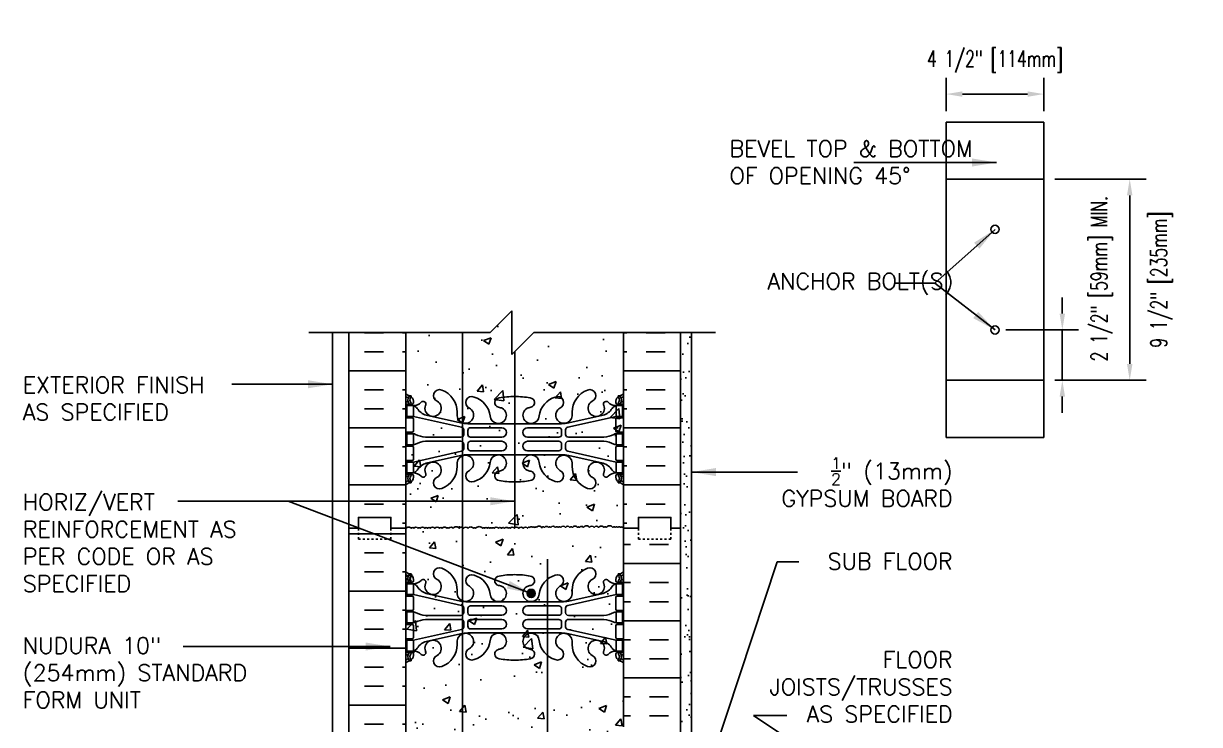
# Model space of a CAD drawing. Header units: inches. Extents: x 28.8 to 85.2, y -16 to 60.5.
# Drawn here: x 31.1 to 85.2, y 28.2 to 60.5 of the extents above; entities that cross this region are included whole.
import ezdxf

# ---------------------------------------------------------------- set-up
doc = ezdxf.new("R2010")
doc.units = ezdxf.units.IN
doc.header["$LTSCALE"] = 0.5
doc.header["$MEASUREMENT"] = 0
doc.linetypes.add('DASHED2', pattern=[0.375, 0.25, -0.125])
for name, color, linetype in [('HATCH', 12, 'Continuous'), ('line25', 2, 'Continuous'), ('LINE3', 3, 'Continuous'), ('LINE50', 5, 'Continuous'), ('LINE9', 9, 'Continuous'), ('TEXT', 4, 'Continuous'), ('Web_Edge', 9, 'Continuous')]:
    doc.layers.add(name, color=color, linetype=linetype)
doc.styles.add('DIM', font='romans.shx', dxfattribs={"width": 0.7})
doc.styles.add('ROMANS', font='romans.shx', dxfattribs={"height": 1.125})
doc.dimstyles.new('ext_12', dxfattribs={"dimscale": 12, "dimtxt": 0.09375, "dimasz": 0.09375, "dimexe": 0.09375, "dimexo": 0.0625, "dimgap": 0.0625, "dimtad": 1, "dimdec": 1, "dimzin": 3, "dimdsep": 46, "dimlunit": 4, "dimtxsty": 'DIM', "dimcen": 0.09, "dimdle": 0.09375, "dimclrt": 4, "dimadec": 0, "dimazin": 0, "dimtfac": 1, "dimtdec": 1, "dimtmove": 2, "dimatfit": 3, "dimfxl": 0, "dimfrac": 2, "dimtolj": 1, "dimtzin": 0, "dimarcsym": 0})
doc.dimstyles.new('ext_8', dxfattribs={"dimscale": 8, "dimtxt": 0.09375, "dimasz": 0.09375, "dimexe": 0.09375, "dimexo": 0.0625, "dimgap": 0.0625, "dimtad": 1, "dimdec": 1, "dimzin": 3, "dimdsep": 46, "dimlunit": 4, "dimtxsty": 'DIM', "dimcen": 0.09, "dimdle": 0.09375, "dimclrt": 4, "dimadec": 0, "dimazin": 0, "dimtfac": 1, "dimtdec": 1, "dimtmove": 2, "dimatfit": 3, "dimfxl": 0, "dimfrac": 2, "dimtolj": 1, "dimtzin": 0, "dimarcsym": 0})

# ---------------------------------------------------------------- blocks, each defined once
blk = doc.blocks.new('*D1')
at = {"layer": 'Defpoints', "color": 0}
for p in [(75.762, 46.376), (78.857, 46.376), (78.012, 44.063)]:
    blk.add_point(p, dxfattribs=at)
at = {"layer": 'TEXT', "color": 0, "lineweight": -2}
for p, q in [((78.857, 47.126), (78.857, 47.876)), ((76.262, 46.376), (79.607, 46.376)), ((78.857, 44.063), (78.857, 46.376)), ((78.512, 44.063), (79.607, 44.063)), ((78.857, 43.313), (78.857, 42.563))]:
    blk.add_line(p, q, dxfattribs=at)
at = {"layer": 'TEXT', "color": 0}
for points in [[(78.732, 47.126), (78.982, 47.126), (78.857, 46.376)], [(78.732, 43.313), (78.982, 43.313), (78.857, 44.063)]]:
    blk.add_solid(points, dxfattribs=at)
at = {"layer": 'TEXT', "color": 4, "insert": (80.671, 48.733), "char_height": 0.75, "attachment_point": 5, "rotation": 90, "style": 'DIM'}
blk.add_mtext('\\A1;2 1/2" [59mm] MIN.', dxfattribs=at)
blk = doc.blocks.new('*D2')
at = {"layer": 'Defpoints', "color": 0}
for p in [(78.012, 53.313), (78.012, 44.063), (81.956, 44.063)]:
    blk.add_point(p, dxfattribs=at)
at = {"layer": 'TEXT', "color": 0, "lineweight": -2}
for p, q in [((78.512, 53.313), (82.706, 53.313)), ((81.956, 52.563), (81.956, 44.813)), ((78.512, 44.063), (82.706, 44.063))]:
    blk.add_line(p, q, dxfattribs=at)
at = {"layer": 'TEXT', "color": 0}
for points in [[(81.831, 52.563), (82.081, 52.563), (81.956, 53.313)], [(81.831, 44.813), (82.081, 44.813), (81.956, 44.063)]]:
    blk.add_solid(points, dxfattribs=at)
at = {"layer": 'TEXT', "color": 4, "insert": (83.419, 48.688), "char_height": 0.75, "attachment_point": 5, "rotation": 90, "style": 'DIM'}
blk.add_mtext('\\A1;9 1/2" [235mm]', dxfattribs=at)
blk = doc.blocks.new('*D3')
at = {"layer": 'Defpoints', "color": 0}
for p in [(73.512, 57.223), (73.512, 55.938), (78.012, 55.938)]:
    blk.add_point(p, dxfattribs=at)
at = {"layer": 'TEXT', "color": 0, "lineweight": -2}
for p, q in [((73.512, 56.438), (73.512, 57.973)), ((78.012, 56.438), (78.012, 57.973)), ((77.262, 57.223), (74.262, 57.223))]:
    blk.add_line(p, q, dxfattribs=at)
at = {"layer": 'TEXT', "color": 0}
for points in [[(74.262, 57.348), (74.262, 57.098), (73.512, 57.223)], [(77.262, 57.348), (77.262, 57.098), (78.012, 57.223)]]:
    blk.add_solid(points, dxfattribs=at)
at = {"layer": 'TEXT', "color": 4, "insert": (75.762, 58.723), "char_height": 0.75, "attachment_point": 5, "style": 'DIM'}
blk.add_mtext('\\A1;4 1/2" [114mm]', dxfattribs=at)

msp = doc.modelspace()

# ---------------------------------------------------------------- hatches: boundary and pattern name
at = {"layer": 'HATCH'}
h = msp.add_hatch(dxfattribs=at)
h.set_pattern_fill('AR-CONC', color=256, scale=0.5, style=0)
h.paths.add_polyline_path([(54.892, 47.469), (54.901, 47.472), (54.908, 47.474), (54.9, 47.472)])
h.paths.add_polyline_path([(56.594, 47.452), (56.601, 47.451), (56.594, 47.454), (56.587, 47.458)])
h.paths.add_polyline_path([(56.617, 47.449), (56.635, 47.452), (56.626, 47.451), (56.618, 47.45), (56.609, 47.45)])
h.paths.add_polyline_path([(56.578, 47.465), (56.581, 47.463), (56.575, 47.468)])
h.paths.add_polyline_path([(49.064, 47.556), (49.072, 47.561), (49.085, 47.57)])
h.paths.add_polyline_path([(56.567, 47.477), (56.569, 47.475), (56.564, 47.482)])
h.paths.add_polyline_path([(56.651, 47.455), (56.66, 47.457), (56.651, 47.455), (56.643, 47.453)])
h.paths.add_polyline_path([(56.55, 47.501), (56.559, 47.489), (56.553, 47.497)])
h.paths.add_polyline_path([(56.675, 47.461), (56.692, 47.457), (56.684, 47.459), (56.676, 47.461), (56.668, 47.459)])
h.paths.add_polyline_path([(50.3, 47.519), (50.308, 47.521), (50.324, 47.527)])
h.paths.add_polyline_path([(56.709, 47.453), (56.717, 47.452), (56.709, 47.453), (56.701, 47.455)])
h.paths.add_polyline_path([(56.454, 47.559), (56.47, 47.553), (56.462, 47.556), (56.454, 47.56), (56.447, 47.563)])
h.paths.add_polyline_path([(56.732, 47.45), (56.734, 47.45), (56.726, 47.451)])
h.paths.add_polyline_path([(56.436, 47.568), (56.439, 47.567), (56.431, 47.571)])
h.paths.add_polyline_path([(56.752, 47.45), (56.758, 47.454), (56.751, 47.451), (56.743, 47.45)])
h.paths.add_polyline_path([(56.422, 47.577), (56.424, 47.575), (56.416, 47.58)])
h.paths.add_polyline_path([(56.771, 47.461), (56.777, 47.468), (56.771, 47.463), (56.765, 47.458)])
h.paths.add_polyline_path([(50.836, 47.51), (50.843, 47.513), (50.859, 47.521)])
h.paths.add_polyline_path([(56.785, 47.478), (56.793, 47.489), (56.788, 47.482), (56.783, 47.475)])
h.paths.add_polyline_path([(56.298, 47.609), (56.306, 47.61), (56.298, 47.609), (56.289, 47.609)])
h.paths.add_polyline_path([(56.888, 47.555), (56.89, 47.556), (56.882, 47.553)])
h.paths.add_polyline_path([(56.277, 47.609), (56.281, 47.609), (56.273, 47.609)])
h.paths.add_polyline_path([(56.902, 47.561), (56.905, 47.563), (56.898, 47.56)])
h.paths.add_polyline_path([(56.261, 47.609), (56.264, 47.609), (56.256, 47.609)])
h.paths.add_polyline_path([(56.92, 47.57), (56.936, 47.58), (56.928, 47.575), (56.921, 47.571), (56.913, 47.567)])
h.paths.add_polyline_path([(51.369, 47.467), (51.376, 47.471), (51.389, 47.483)])
edge = h.paths.add_edge_path()
edge.add_line((58.676, 46.254), (54.551, 46.254))
edge.add_line((54.551, 46.254), (53.551, 45.254))
edge.add_line((53.551, 45.254), (53.551, 47.254))
edge.add_line((53.551, 47.254), (52.551, 46.254))
edge.add_line((52.551, 46.254), (48.676, 46.254))
edge.add_line((48.676, 46.254), (48.676, 1.254))
edge.add_line((48.676, 1.254), (52.551, 1.254))
edge.add_line((52.551, 1.254), (53.551, 2.254))
edge.add_line((53.551, 2.254), (53.551, 0.254))
edge.add_line((53.551, 0.254), (54.551, 1.254))
edge.add_line((54.551, 1.254), (58.676, 1.254))
edge.add_line((58.676, 1.254), (58.676, 19.129))
edge.add_line((58.676, 19.129), (57.401, 19.129))
edge.add_arc((57.401, 19.029), 0.1, 90, 180)
edge.add_line((57.301, 19.029), (57.301, 17.629))
edge.add_line((57.301, 17.629), (56.801, 17.629))
edge.add_line((56.801, 17.629), (56.801, 19.129))
edge.add_arc((57.301, 19.129), 0.5, 90, 180, ccw=False)
edge.add_line((57.301, 19.629), (58.676, 19.629))
edge.add_line((58.676, 19.629), (58.676, 22.129))
edge.add_line((58.676, 22.129), (57.301, 22.129))
edge.add_arc((57.301, 22.629), 0.5, 180, 270, ccw=False)
edge.add_line((56.801, 22.629), (56.801, 24.129))
edge.add_line((56.801, 24.129), (57.301, 24.129))
edge.add_line((57.301, 24.129), (57.301, 22.729))
edge.add_arc((57.401, 22.729), 0.1, 180, 270)
edge.add_line((57.401, 22.629), (58.676, 22.629))
edge.add_line((58.676, 22.629), (58.676, 46.254))
h.paths.add_polyline_path([(51.825, 47.511), (51.83, 47.506), (51.848, 47.5)])
h.paths.add_polyline_path([(57.062, 47.609), (57.071, 47.609), (57.063, 47.609), (57.054, 47.609)])
h.paths.add_polyline_path([(55.98, 47.549), (55.996, 47.557), (55.989, 47.553), (55.981, 47.549), (55.974, 47.546)])
h.paths.add_polyline_path([(57.088, 47.609), (57.104, 47.609), (57.096, 47.609), (57.088, 47.609), (57.079, 47.609)])
h.paths.add_polyline_path([(55.958, 47.538), (55.966, 47.542), (55.958, 47.539), (55.95, 47.535)])
h.paths.add_polyline_path([(58.668, 47.439), (58.676, 47.439), (58.676, 47.439)])
h.paths.add_polyline_path([(55.935, 47.529), (55.943, 47.532), (55.935, 47.529), (55.927, 47.527)])
h.paths.add_polyline_path([(58.643, 47.441), (58.649, 47.44), (58.659, 47.44), (58.651, 47.44)])
h.paths.add_polyline_path([(55.91, 47.522), (55.918, 47.524), (55.91, 47.522), (55.902, 47.52)])
h.paths.add_polyline_path([(58.617, 47.443), (58.625, 47.442), (58.634, 47.442), (58.626, 47.442)])
h.paths.add_polyline_path([(55.885, 47.515), (55.894, 47.517), (55.885, 47.516), (55.877, 47.514)])
h.paths.add_polyline_path([(58.592, 47.445), (58.6, 47.445), (58.609, 47.444), (58.601, 47.444)])
h.paths.add_polyline_path([(55.86, 47.511), (55.868, 47.512), (55.86, 47.511), (55.851, 47.51)])
h.paths.add_polyline_path([(58.567, 47.448), (58.575, 47.447), (58.584, 47.446), (58.576, 47.447)])
h.paths.add_polyline_path([(55.834, 47.508), (55.843, 47.509), (55.834, 47.508), (55.826, 47.507)])
h.paths.add_polyline_path([(58.542, 47.452), (58.55, 47.45), (58.559, 47.449), (58.551, 47.45)])
h.paths.add_polyline_path([(55.809, 47.506), (55.817, 47.507), (55.809, 47.506), (55.8, 47.506)])
h.paths.add_polyline_path([(57.341, 47.564), (57.356, 47.557), (57.348, 47.561)])
h.paths.add_polyline_path([(55.783, 47.506), (55.791, 47.506), (55.783, 47.506), (55.774, 47.507)])
h.paths.add_polyline_path([(58.517, 47.456), (58.525, 47.454), (58.534, 47.453), (58.526, 47.454)])
h.paths.add_polyline_path([(55.757, 47.508), (55.766, 47.507), (55.757, 47.508), (55.748, 47.509)])
h.paths.add_polyline_path([(57.368, 47.551), (57.371, 47.549), (57.363, 47.553)])
h.paths.add_polyline_path([(52.144, 47.483), (52.152, 47.486), (52.168, 47.492)])
h.paths.add_polyline_path([(58.493, 47.461), (58.5, 47.459), (58.509, 47.457), (58.501, 47.459)])
h.paths.add_polyline_path([(55.731, 47.511), (55.74, 47.51), (55.732, 47.511), (55.723, 47.512)])
h.paths.add_polyline_path([(57.387, 47.542), (57.394, 47.539), (57.386, 47.542), (57.378, 47.546)])
h.paths.add_polyline_path([(55.706, 47.515), (55.715, 47.514), (55.706, 47.515), (55.698, 47.517)])
h.paths.add_polyline_path([(58.468, 47.467), (58.476, 47.465), (58.484, 47.463), (58.476, 47.465)])
h.paths.add_polyline_path([(55.682, 47.521), (55.69, 47.519), (55.682, 47.522), (55.674, 47.524)])
h.paths.add_polyline_path([(57.409, 47.532), (57.417, 47.529), (57.409, 47.532), (57.402, 47.535)])
h.paths.add_polyline_path([(52.906, 47.563), (52.914, 47.567), (52.929, 47.576)])
h.paths.add_polyline_path([(58.444, 47.474), (58.451, 47.472), (58.46, 47.469), (58.452, 47.472)])
h.paths.add_polyline_path([(55.658, 47.529), (55.666, 47.527), (55.658, 47.529), (55.65, 47.532)])
h.paths.add_polyline_path([(57.433, 47.524), (57.442, 47.522), (57.434, 47.524), (57.425, 47.527)])
h.paths.add_polyline_path([(55.635, 47.538), (55.642, 47.535), (55.634, 47.538), (55.626, 47.542)])
h.paths.add_polyline_path([(58.42, 47.483), (58.428, 47.48), (58.436, 47.477), (58.428, 47.48)])
h.paths.add_polyline_path([(55.611, 47.548), (55.619, 47.545), (55.611, 47.548), (55.603, 47.552)])
h.paths.add_polyline_path([(57.458, 47.517), (57.467, 47.516), (57.458, 47.517), (57.45, 47.52)])
h.paths.add_polyline_path([(55.589, 47.559), (55.596, 47.556), (55.588, 47.559), (55.581, 47.563)])
h.paths.add_polyline_path([(58.397, 47.493), (58.404, 47.489), (58.412, 47.486), (58.404, 47.489)])
h.paths.add_polyline_path([(55.57, 47.568), (55.573, 47.567), (55.566, 47.571)])
h.paths.add_polyline_path([(57.483, 47.512), (57.492, 47.511), (57.484, 47.512), (57.475, 47.514)])
h.paths.add_polyline_path([(53.071, 47.609), (53.078, 47.609), (53.096, 47.609)])
h.paths.add_polyline_path([(58.374, 47.504), (58.381, 47.5), (58.389, 47.496), (58.382, 47.5)])
h.paths.add_polyline_path([(54.626, 47.442), (54.634, 47.442), (54.651, 47.44)])
h.paths.add_polyline_path([(57.509, 47.509), (57.518, 47.508), (57.509, 47.509), (57.501, 47.51)])
h.paths.add_polyline_path([(54.676, 47.439), (54.676, 47.439), (54.693, 47.44), (54.684, 47.439)])
h.paths.add_polyline_path([(58.352, 47.517), (58.359, 47.512), (58.367, 47.508), (58.36, 47.512)])
h.paths.add_polyline_path([(54.701, 47.44), (54.706, 47.441), (54.709, 47.441)])
h.paths.add_polyline_path([(57.535, 47.506), (57.543, 47.506), (57.535, 47.507), (57.526, 47.507)])
h.paths.add_polyline_path([(54.718, 47.442), (54.727, 47.442), (54.735, 47.443), (54.726, 47.442)])
h.paths.add_polyline_path([(58.332, 47.532), (58.338, 47.527), (58.345, 47.522), (58.339, 47.527)])
h.paths.add_polyline_path([(55.05, 47.561), (55.062, 47.574), (55.056, 47.568), (55.05, 47.561), (55.045, 47.555)])
h.paths.add_polyline_path([(57.561, 47.506), (57.569, 47.506), (57.561, 47.506), (57.552, 47.506)])
h.paths.add_polyline_path([(54.743, 47.444), (54.752, 47.445), (54.76, 47.445), (54.751, 47.444)])
h.paths.add_polyline_path([(58.313, 47.549), (58.32, 47.542), (58.326, 47.537), (58.319, 47.543)])
h.paths.add_polyline_path([(55.032, 47.542), (55.039, 47.549), (55.033, 47.543), (55.026, 47.537)])
h.paths.add_polyline_path([(57.586, 47.507), (57.595, 47.508), (57.586, 47.507), (57.578, 47.507)])
h.paths.add_polyline_path([(54.768, 47.446), (54.777, 47.447), (54.785, 47.448), (54.776, 47.447)])
h.paths.add_polyline_path([(58.302, 47.561), (58.305, 47.558), (58.307, 47.555)])
h.paths.add_polyline_path([(55.014, 47.527), (55.02, 47.532), (55.013, 47.527), (55.007, 47.522)])
h.paths.add_polyline_path([(57.612, 47.509), (57.62, 47.511), (57.612, 47.51), (57.604, 47.509)])
h.paths.add_polyline_path([(54.793, 47.449), (54.802, 47.45), (54.81, 47.452), (54.801, 47.45)])
h.paths.add_polyline_path([(58.29, 47.574), (58.294, 47.569), (58.296, 47.568)])
h.paths.add_polyline_path([(54.993, 47.512), (55, 47.517), (54.992, 47.512), (54.985, 47.508)])
h.paths.add_polyline_path([(57.637, 47.514), (57.646, 47.515), (57.637, 47.514), (57.629, 47.512)])
h.paths.add_polyline_path([(54.818, 47.453), (54.827, 47.454), (54.835, 47.456), (54.826, 47.454)])
h.paths.add_polyline_path([(57.662, 47.519), (57.67, 47.522), (57.662, 47.519), (57.654, 47.517)])
h.paths.add_polyline_path([(54.971, 47.5), (54.978, 47.504), (54.97, 47.5), (54.963, 47.496)])
h.paths.add_polyline_path([(57.686, 47.526), (57.694, 47.529), (57.686, 47.527), (57.678, 47.524)])
h.paths.add_polyline_path([(54.843, 47.457), (54.852, 47.459), (54.859, 47.461), (54.851, 47.459)])
h.paths.add_polyline_path([(57.71, 47.535), (57.718, 47.538), (57.71, 47.535), (57.702, 47.532)])
h.paths.add_polyline_path([(54.948, 47.489), (54.955, 47.493), (54.948, 47.489), (54.94, 47.486)])
h.paths.add_polyline_path([(57.733, 47.545), (57.741, 47.548), (57.733, 47.545), (57.726, 47.542)])
h.paths.add_polyline_path([(54.868, 47.463), (54.876, 47.465), (54.884, 47.467), (54.876, 47.465)])
h.paths.add_polyline_path([(57.756, 47.555), (57.764, 47.559), (57.756, 47.556), (57.749, 47.552)])
h.paths.add_polyline_path([(54.924, 47.48), (54.932, 47.483), (54.924, 47.48), (54.916, 47.477)])
h.paths.add_polyline_path([(57.779, 47.567), (57.794, 47.575), (57.786, 47.571), (57.779, 47.567), (57.771, 47.563)])
h = msp.add_hatch(dxfattribs=at)
h.set_pattern_fill('INSUL', color=256, scale=7, style=0)
h.set_pattern_definition([(0, (-2877.4856, -359.7554), (0, 2.625), []), (0, (-2877.4856, -358.8804), (0, 2.625), [0.875, -0.875]), (0, (-2877.4856, -358.0054), (0, 2.625), [0.875, -0.875])])
h.paths.add_polyline_path([(48.676, 46.254), (46.051, 46.254), (46.051, 37.254), (46.488, 37.254), (46.488, 37.754), (47.988, 37.754), (47.988, 37.254), (48.676, 37.254)])
h = msp.add_hatch(dxfattribs=at)
h.set_pattern_fill('INSUL', color=256, scale=7, style=0)
h.set_pattern_definition([(180, (2984.8376, -359.7554), (0, 2.625), []), (180, (2984.8376, -358.8804), (0, 2.625), [0.875, -0.875]), (180, (2984.8376, -358.0054), (0, 2.625), [0.875, -0.875])])
h.paths.add_polyline_path([(61.301, 46.254), (58.676, 46.254), (58.676, 37.254), (59.363, 37.254), (59.363, 37.754), (60.863, 37.754), (60.863, 37.254), (61.301, 37.254)])
h = msp.add_hatch(dxfattribs=at)
h.set_pattern_fill('AR-SAND', color=256, scale=0.5, style=0)
h.set_pattern_definition([(37.5, (38.8746, -11.62064), (-0.031497, 0.963412), [0, -0.76, 0, -0.85, 0, -0.8125]), (7.5, (38.8746, -11.6206), (0.884888, 1.411073), [0, -0.41, 0, -0.685, 0, -0.2625]), (327.5, (38.2596, -11.62064), (1.557071, 0.00283), [0, -0.25, 0, -0.9, 0, -1.175]), (317.5, (38.2596, -11.6206), (1.503063, 0.438838), [0, -0.125, 0, -0.59, 0, -0.675])])
h.paths.add_polyline_path([(61.801, 46.254), (61.301, 46.254), (61.301, 26.004), (61.801, 26.004)])
h = msp.add_hatch(dxfattribs=at)
h.set_pattern_fill('INSUL', color=256, scale=7, style=0)
h.set_pattern_definition([(0, (-2877.4856, -377.7554), (0, 2.625), []), (0, (-2877.4856, -376.8804), (0, 2.625), [0.875, -0.875]), (0, (-2877.4856, -376.0054), (0, 2.625), [0.875, -0.875])])
h.paths.add_polyline_path([(46.051, 19.254), (46.488, 19.254), (46.488, 19.754), (47.988, 19.754), (47.988, 19.254), (48.676, 19.254), (48.676, 37.254), (47.988, 37.254), (47.988, 37.754), (46.488, 37.754), (46.488, 37.254), (46.051, 37.254)])
h = msp.add_hatch(dxfattribs=at)
h.set_pattern_fill('INSUL', color=256, scale=7, style=0)
h.set_pattern_definition([(0, (38.8746, -11.6206), (0, 2.625), []), (0, (38.8746, -10.7456), (0, 2.625), [0.875, -0.875]), (0, (38.8746, -9.8706), (0, 2.625), [0.875, -0.875])])
h.paths.add_polyline_path([(58.676, 28.129), (61.301, 25.504), (61.301, 37.254), (60.863, 37.254), (60.863, 36.754), (59.363, 36.754), (59.363, 37.254), (58.676, 37.254)])
h.paths.add_polyline_path([(61.301, 16.254), (58.676, 13.629), (58.676, 1.254), (59.363, 1.254), (59.363, 1.754), (60.863, 1.754), (60.863, 1.254), (61.301, 1.254)])
at = {"layer": 'LINE3'}
msp.add_hatch(color=256, dxfattribs=at).paths.add_polyline_path([(54.247, 34.26, 1), (54.622, 34.26, 1)])

# ---------------------------------------------------------------- linework, layer by layer
at = {"layer": 'HATCH'}
for points in [[(48.676, 37.254, -0.484838), (48.925, 37.254, -0.520567), (49.046, 37.254, -0.520567), (49.229, 37.254, -0.520567), (49.334, 37.254, -0.520567), (49.544, 37.254, -0.520567), (49.67, 37.254, -0.520567), (49.796, 37.254, -0.520567), (50.006, 37.254, -0.520567), (50.216, 37.254, -0.520567), (50.336, 37.254, -0.520567), (50.562, 37.254, -0.520567), (50.656, 37.254, -0.520567), (50.845, 37.254, -0.520567), (51.123, 37.254, -0.520567), (51.333, 37.254, -0.520567), (51.532, 37.254, -0.520567), (51.779, 37.254, -0.520567), (51.889, 37.254, -0.520567), (52.195, 37.254, -0.520567), (52.3, 37.254, -0.520567), (52.416, 37.254, -0.520567), (52.536, 37.254, -0.520567), (52.626, 37.254, -0.520567), (52.741, 37.254, -0.520567), (52.919, 37.254, -0.520567), (53.066, 37.254, -0.520567), (53.218, 37.254, -0.520567), (53.376, 37.254, -0.520567), (53.476, 37.254, -0.520567), (53.654, 37.254, -0.520567), (53.874, 37.254, -0.520567), (54.068, 37.254, -0.520567), (54.273, 37.254, -0.520567), (54.373, 37.296, -0.520567), (54.504, 37.296, -0.520567), (54.593, 37.296, -0.520567), (54.676, 37.296)], [(54.676, 37.296, -0.484838), (54.925, 37.296, -0.520567), (55.046, 37.296, -0.520567), (55.229, 37.296, -0.520567), (55.334, 37.296, -0.520567), (55.544, 37.296, -0.520567), (55.67, 37.296, -0.520567), (55.796, 37.296, -0.520567), (56.006, 37.296, -0.520567), (56.216, 37.296, -0.520567), (56.336, 37.296, -0.520567), (56.562, 37.296, -0.520567), (56.656, 37.296, -0.520567), (56.845, 37.296, -0.520567), (57.123, 37.296, -0.520567), (57.333, 37.296, -0.520567), (57.532, 37.296, -0.520567), (57.779, 37.296, -0.520567), (57.889, 37.296, -0.520567), (58.195, 37.296, -0.520567), (58.3, 37.296, -0.520567), (58.416, 37.296, -0.520567), (58.536, 37.296, -0.520567), (58.626, 37.296, -0.217138), (58.676, 37.326, -0.217138)]]:
    msp.add_lwpolyline(points, format="xyb", dxfattribs=at)
at = {"layer": 'line25'}
for p, q in [((48.676, 46.254), (48.676, 37.254)), ((58.676, 37.254), (58.676, 46.254)), ((48.676, 37.254), (48.676, 19.254)), ((58.676, 28.129), (58.676, 37.254))]:
    msp.add_line(p, q, dxfattribs=at)
at = {"layer": 'LINE3'}
for p, q in [((51.28, 19.655), (51.28, 46.254)), ((53.68, 45.383), (53.68, 37.282)), ((55.185, 35.834), (55.185, 1.254))]:
    msp.add_line(p, q, dxfattribs=at)
msp.add_circle((54.435, 34.26), 0.188, dxfattribs=at)
at = {"layer": 'LINE50'}
for p, q in [((46.051, 37.254), (46.051, 46.254)), ((61.301, 37.254), (61.301, 46.254)), ((46.051, 19.254), (46.051, 37.254)), ((61.301, 25.504), (61.301, 37.254))]:
    msp.add_line(p, q, dxfattribs=at)
for points in [[(46.051, 37.254), (46.488, 37.254), (46.488, 37.754), (47.988, 37.754), (47.988, 37.254), (48.676, 37.254)], [(48.676, 37.254), (47.988, 37.254), (47.988, 37.754), (46.488, 37.754), (46.488, 37.254), (46.051, 37.254)], [(61.301, 37.254), (60.863, 37.254), (60.863, 37.754), (59.363, 37.754), (59.363, 37.254), (58.676, 37.254)], [(58.676, 37.254), (59.363, 37.254), (59.363, 37.754), (60.863, 37.754), (60.863, 37.254), (61.301, 37.254)]]:
    msp.add_lwpolyline(points, dxfattribs=at)
at = {"layer": 'LINE9'}
for p, q in [((73.512, 55.938), (73.512, 41.438)), ((73.512, 55.938), (78.012, 55.938)), ((78.012, 41.438), (78.012, 55.938)), ((73.512, 53.313), (78.012, 53.313)), ((53.551, 47.254), (52.551, 46.254)), ((53.551, 46.254), (53.551, 47.254)), ((44.209, 46.254), (52.551, 46.254)), ((45.301, 46.254), (45.301, 19.254)), ((53.551, 45.254), (54.551, 46.254)), ((53.551, 46.254), (53.551, 45.254)), ((54.551, 46.254), (62.905, 46.254)), ((61.801, 46.254), (61.801, 26.004)), ((73.512, 44.063), (78.012, 44.063)), ((73.512, 41.438), (78.012, 41.438))]:
    msp.add_line(p, q, dxfattribs=at)
at = {"layer": 'LINE9', "linetype": 'DASHED2', "ltscale": 0.15}
for points in [[(47.988, 37.254), (47.988, 37.254), (47.988, 36.754), (46.488, 36.754), (46.488, 37.254), (46.488, 37.254)], [(60.863, 37.254), (60.863, 37.254), (60.863, 36.754), (59.363, 36.754), (59.363, 37.254), (59.363, 37.254)]]:
    msp.add_lwpolyline(points, dxfattribs=at)
at = {"layer": 'LINE9'}
for centre in [(75.762, 51.001), (75.762, 46.376)]:
    msp.add_circle(centre, 0.188, dxfattribs=at)
at = {"layer": 'Web_Edge'}
for p, q in [((48.822, 43.349), (48.912, 43.349)), ((48.912, 43.349), (48.912, 43.307)), ((58.53, 43.349), (58.44, 43.349)), ((58.44, 43.349), (58.44, 43.307)), ((48.676, 43.07), (48.754, 43.07)), ((48.676, 42.97), (48.96, 42.97)), ((48.822, 42.97), (48.822, 42.9)), ((48.912, 42.97), (48.912, 42.9)), ((49.022, 43.1), (49.022, 43.033)), ((49.574, 42.904), (49.586, 42.926)), ((57.778, 42.904), (57.766, 42.926)), ((58.33, 43.1), (58.33, 43.033)), ((58.676, 42.97), (58.393, 42.97)), ((58.44, 42.97), (58.44, 42.9)), ((58.53, 42.97), (58.53, 42.9)), ((58.676, 43.07), (58.598, 43.07)), ((48.676, 42.33), (48.96, 42.33)), ((48.822, 42.4), (48.822, 42.33)), ((48.912, 42.4), (48.912, 42.33)), ((51.235, 41.904), (49.017, 42.4)), ((49.022, 42.268), (49.022, 41.733)), ((51.191, 42.102), (49.61, 42.455)), ((51.036, 42.594), (51.035, 42.429)), ((56.117, 41.904), (58.335, 42.4)), ((56.161, 42.102), (57.742, 42.455)), ((56.316, 42.594), (56.317, 42.429)), ((58.33, 42.268), (58.33, 41.733)), ((58.676, 42.33), (58.393, 42.33)), ((58.44, 42.4), (58.44, 42.33)), ((58.53, 42.4), (58.53, 42.33)), ((48.676, 41.67), (48.96, 41.67)), ((48.822, 41.67), (48.822, 41.6)), ((48.912, 41.67), (48.912, 41.6)), ((51.332, 41.569), (51.332, 41.782)), ((51.518, 42.066), (53.676, 42.066)), ((51.52, 41.57), (51.52, 41.754)), ((51.645, 41.879), (53.084, 41.879)), ((55.834, 42.066), (53.676, 42.066)), ((55.707, 41.879), (54.268, 41.879)), ((55.832, 41.57), (55.832, 41.754)), ((56.02, 41.569), (56.02, 41.782)), ((58.676, 41.67), (58.393, 41.67)), ((58.44, 41.67), (58.44, 41.6)), ((58.53, 41.67), (58.53, 41.6)), ((48.822, 41.03), (48.822, 41.1)), ((48.912, 41.03), (48.912, 41.1)), ((51.207, 41.444), (49.57, 41.444)), ((51.207, 41.256), (49.57, 41.256)), ((51.332, 41.131), (51.332, 40.919)), ((51.52, 41.13), (51.52, 40.946)), ((51.645, 41.445), (53.084, 41.445)), ((51.645, 41.255), (53.084, 41.255)), ((55.707, 41.445), (54.268, 41.445)), ((55.707, 41.255), (54.268, 41.255)), ((55.832, 41.13), (55.832, 40.946)), ((56.02, 41.131), (56.02, 40.919)), ((56.145, 41.444), (57.782, 41.444)), ((56.145, 41.256), (57.782, 41.256)), ((58.44, 41.03), (58.44, 41.1)), ((58.53, 41.03), (58.53, 41.1)), ((48.676, 41.03), (48.96, 41.03)), ((51.235, 40.797), (49.017, 40.3)), ((49.022, 40.433), (49.022, 40.968)), ((51.191, 40.599), (49.61, 40.246)), ((51.518, 40.635), (53.676, 40.635)), ((51.645, 40.821), (53.084, 40.821)), ((55.834, 40.635), (53.676, 40.635)), ((55.707, 40.821), (54.268, 40.821)), ((56.117, 40.797), (58.335, 40.3)), ((56.161, 40.599), (57.742, 40.246)), ((58.33, 40.433), (58.33, 40.968)), ((58.676, 41.03), (58.393, 41.03)), ((48.676, 40.37), (48.96, 40.37)), ((48.822, 40.3), (48.822, 40.37)), ((48.912, 40.3), (48.912, 40.37)), ((51.036, 40.107), (51.035, 40.272)), ((56.316, 40.107), (56.317, 40.272)), ((58.676, 40.37), (58.393, 40.37)), ((58.44, 40.3), (58.44, 40.37)), ((58.53, 40.3), (58.53, 40.37)), ((48.676, 39.73), (48.96, 39.73)), ((48.676, 39.63), (48.754, 39.63)), ((48.822, 39.73), (48.822, 39.8)), ((48.912, 39.73), (48.912, 39.8)), ((49.022, 39.6), (49.022, 39.668)), ((49.574, 39.796), (49.586, 39.775)), ((57.778, 39.796), (57.766, 39.775)), ((58.33, 39.6), (58.33, 39.668)), ((58.676, 39.73), (58.393, 39.73)), ((58.44, 39.73), (58.44, 39.8)), ((58.53, 39.73), (58.53, 39.8)), ((58.676, 39.63), (58.598, 39.63)), ((48.822, 39.351), (48.912, 39.351)), ((48.912, 39.351), (48.912, 39.393)), ((58.44, 39.351), (58.44, 39.393)), ((58.53, 39.351), (58.44, 39.351)), ((48.822, 35.157), (48.912, 35.157)), ((48.912, 35.157), (48.912, 35.115)), ((58.53, 35.157), (58.44, 35.157)), ((58.44, 35.157), (58.44, 35.115)), ((48.676, 34.878), (48.754, 34.878)), ((48.676, 34.778), (48.96, 34.778)), ((48.822, 34.778), (48.822, 34.708)), ((48.912, 34.778), (48.912, 34.708)), ((49.022, 34.908), (49.022, 34.84)), ((49.574, 34.712), (49.586, 34.733)), ((57.778, 34.712), (57.766, 34.733)), ((58.33, 34.908), (58.33, 34.84)), ((58.676, 34.778), (58.393, 34.778)), ((58.44, 34.778), (58.44, 34.708)), ((58.53, 34.778), (58.53, 34.708)), ((58.676, 34.878), (58.598, 34.878)), ((48.676, 34.138), (48.96, 34.138)), ((48.822, 34.208), (48.822, 34.138)), ((48.912, 34.208), (48.912, 34.138)), ((51.235, 33.711), (49.017, 34.208)), ((49.022, 34.075), (49.022, 33.54)), ((51.191, 33.91), (49.61, 34.263)), ((51.036, 34.402), (51.035, 34.237)), ((56.117, 33.711), (58.335, 34.208)), ((56.161, 33.91), (57.742, 34.263)), ((56.316, 34.402), (56.317, 34.237)), ((58.33, 34.075), (58.33, 33.54)), ((58.676, 34.138), (58.393, 34.138)), ((58.44, 34.208), (58.44, 34.138)), ((58.53, 34.208), (58.53, 34.138)), ((51.332, 33.377), (51.332, 33.589)), ((51.518, 33.874), (53.676, 33.874)), ((51.52, 33.378), (51.52, 33.562)), ((51.645, 33.687), (53.084, 33.687)), ((55.834, 33.874), (53.676, 33.874)), ((55.707, 33.687), (54.268, 33.687)), ((55.832, 33.378), (55.832, 33.562)), ((56.02, 33.377), (56.02, 33.589)), ((48.676, 33.478), (48.96, 33.478)), ((48.822, 33.478), (48.822, 33.408)), ((48.912, 33.478), (48.912, 33.408)), ((51.207, 33.252), (49.57, 33.252)), ((51.207, 33.064), (49.57, 33.064)), ((51.645, 33.253), (53.084, 33.253)), ((51.645, 33.063), (53.084, 33.063)), ((55.707, 33.253), (54.268, 33.253)), ((55.707, 33.063), (54.268, 33.063)), ((56.145, 33.252), (57.782, 33.252)), ((56.145, 33.064), (57.782, 33.064)), ((58.676, 33.478), (58.393, 33.478)), ((58.44, 33.478), (58.44, 33.408)), ((58.53, 33.478), (58.53, 33.408)), ((48.676, 32.838), (48.96, 32.838)), ((48.822, 32.838), (48.822, 32.908)), ((48.912, 32.838), (48.912, 32.908)), ((51.235, 32.605), (49.017, 32.108)), ((49.022, 32.24), (49.022, 32.775)), ((51.332, 32.939), (51.332, 32.727)), ((51.52, 32.938), (51.52, 32.754)), ((51.645, 32.629), (53.084, 32.629)), ((55.707, 32.629), (54.268, 32.629)), ((55.832, 32.938), (55.832, 32.754)), ((56.02, 32.939), (56.02, 32.727)), ((56.117, 32.605), (58.335, 32.108)), ((58.33, 32.24), (58.33, 32.775)), ((58.676, 32.838), (58.393, 32.838)), ((58.44, 32.838), (58.44, 32.908)), ((58.53, 32.838), (58.53, 32.908)), ((48.676, 32.178), (48.96, 32.178)), ((48.822, 32.108), (48.822, 32.178)), ((48.912, 32.108), (48.912, 32.178)), ((51.191, 32.406), (49.61, 32.053)), ((51.036, 31.914), (51.035, 32.079)), ((51.518, 32.442), (53.676, 32.442)), ((55.834, 32.442), (53.676, 32.442)), ((56.161, 32.406), (57.742, 32.053)), ((56.316, 31.914), (56.317, 32.079)), ((58.676, 32.178), (58.393, 32.178)), ((58.44, 32.108), (58.44, 32.178)), ((58.53, 32.108), (58.53, 32.178)), ((48.676, 31.538), (48.96, 31.538)), ((48.676, 31.438), (48.754, 31.438)), ((48.822, 31.538), (48.822, 31.608)), ((48.912, 31.538), (48.912, 31.608)), ((49.022, 31.408), (49.022, 31.475)), ((49.574, 31.604), (49.586, 31.583)), ((57.778, 31.604), (57.766, 31.583)), ((58.33, 31.408), (58.33, 31.475)), ((58.676, 31.538), (58.393, 31.538)), ((58.44, 31.538), (58.44, 31.608)), ((58.53, 31.538), (58.53, 31.608)), ((58.676, 31.438), (58.598, 31.438)), ((48.822, 31.159), (48.912, 31.159)), ((48.912, 31.159), (48.912, 31.201)), ((58.44, 31.159), (58.44, 31.201)), ((58.53, 31.159), (58.44, 31.159))]:
    msp.add_line(p, q, dxfattribs=at)
for points in [[(48.717, 42.4), (49.017, 42.4), (49.017, 42.9), (48.717, 42.9)], [(58.635, 42.4), (58.335, 42.4), (58.335, 42.9), (58.635, 42.9)], [(48.717, 40.3), (49.017, 40.3), (49.017, 39.8), (48.717, 39.8)], [(58.635, 40.3), (58.335, 40.3), (58.335, 39.8), (58.635, 39.8)], [(48.717, 34.208), (49.017, 34.208), (49.017, 34.708), (48.717, 34.708)], [(58.635, 34.208), (58.335, 34.208), (58.335, 34.708), (58.635, 34.708)], [(48.717, 32.108), (49.017, 32.108), (49.017, 31.608), (48.717, 31.608)], [(58.635, 32.108), (58.335, 32.108), (58.335, 31.608), (58.635, 31.608)]]:
    msp.add_lwpolyline(points, close=True, dxfattribs=at)
for points in [[(49.017, 41.35), (49.017, 41.6), (48.717, 41.6), (48.717, 41.35)], [(49.017, 41.35), (49.017, 41.1), (48.717, 41.1), (48.717, 41.35)], [(58.335, 41.35), (58.335, 41.6), (58.635, 41.6), (58.635, 41.35)], [(58.335, 41.35), (58.335, 41.1), (58.635, 41.1), (58.635, 41.35)], [(49.017, 33.158), (49.017, 33.408), (48.717, 33.408), (48.717, 33.158)], [(49.017, 33.158), (49.017, 32.908), (48.717, 32.908), (48.717, 33.158)], [(58.335, 33.158), (58.335, 33.408), (58.635, 33.408), (58.635, 33.158)], [(58.335, 33.158), (58.335, 32.908), (58.635, 32.908), (58.635, 33.158)]]:
    msp.add_lwpolyline(points, dxfattribs=at)
for centre, radius, start, end in [((49.022, 43.807), 0.5, 226.2109, 250.5288), ((49.022, 43.807), 0.6, 234.7832, 245.0748), ((49.016, 43.155), 0.25, 140.1145, 222.4609), ((48.76, 43.244), 0.021, 343.464, 63.9957), ((48.858, 43.286), 0.045, 321.448, 139.1879), ((48.772, 43.1), 0.25, 0, 70.5288), ((49.016, 43.155), 0.16, 140.0001, 222.4609), ((50.22, 43.354), 0.277, 67.32, 247.32), ((49.944, 42.588), 1.092, 0.3332, 69.4825), ((51.703, 43.037), 0.277, 67.32, 247.32), ((51.519, 42.3), 1.034, 6.6669, 73.6635), ((53.659, 39.539), 3.777, 89.7394, 100.6275), ((53.693, 39.539), 3.777, 79.3725, 90.2606), ((55.833, 42.3), 1.034, 106.3365, 173.3331), ((55.649, 43.037), 0.277, 292.68, 112.68), ((57.408, 42.588), 1.092, 110.5175, 179.6668), ((57.132, 43.354), 0.277, 292.68, 112.68), ((58.58, 43.1), 0.25, 109.4712, 180), ((58.494, 43.286), 0.045, 40.8121, 218.552), ((58.336, 43.155), 0.16, 317.5391, 39.9999), ((58.33, 43.807), 0.5, 289.4712, 313.7878), ((58.336, 43.155), 0.25, 317.5391, 39.8855), ((58.592, 43.244), 0.021, 116.0043, 196.536), ((58.33, 43.807), 0.6, 294.9252, 305.2158), ((48.754, 43.09), 0.0196, 269.4032, 15.4901), ((48.864, 43.016), 0.045, 222.4609, 42.4609), ((48.96, 43.033), 0.0625, 270, 0), ((49.042, 43.341), 0.441, 266.7976, 318.9873), ((48.895, 42.558), 0.364, 34.9775, 70.3387), ((49.818, 43.169), 0.743, 212.7919, 253.8107), ((49.469, 42.969), 0.125, 339.6243, 138.9873), ((49.926, 42.774), 0.375, 159.6243, 60.0685), ((51.409, 42.457), 0.375, 184.2448, 60.0685), ((52.92, 42.448), 0.375, 184.2448, 60.0685), ((52.982, 43.032), 0.22, 95.1835, 255.7396), ((52.813, 41.993), 0.834, 69.3729, 82.1063), ((54.432, 42.448), 0.375, 119.9315, 355.7552), ((54.539, 41.993), 0.834, 97.8937, 110.6271), ((54.37, 43.032), 0.22, 284.2604, 84.8165), ((55.943, 42.457), 0.375, 119.9315, 355.7552), ((57.426, 42.774), 0.375, 119.9315, 20.3757), ((57.534, 43.169), 0.743, 286.1893, 327.2081), ((57.883, 42.969), 0.125, 41.0127, 200.3757), ((58.31, 43.341), 0.441, 221.0127, 273.2024), ((58.457, 42.558), 0.364, 109.6613, 145.0225), ((58.393, 43.033), 0.0625, 180, 270), ((58.488, 43.016), 0.045, 137.5391, 317.5391), ((58.598, 43.09), 0.0196, 164.5099, 270.5968), ((48.96, 42.268), 0.0625, 0, 90), ((58.393, 42.268), 0.0625, 90, 180), ((48.96, 41.733), 0.0625, 270, 0), ((51.518, 43.566), 1.5, 257.4135, 270), ((51.207, 41.782), 0.125, 0, 77.3767), ((51.645, 41.754), 0.125, 90, 180), ((53.084, 41.662), 0.217, 270, 90), ((54.268, 41.662), 0.217, 90, 270), ((55.707, 41.754), 0.125, 0, 90), ((55.834, 43.566), 1.5, 270, 282.5865), ((56.145, 41.782), 0.125, 102.6233, 180), ((58.393, 41.733), 0.0625, 180, 270), ((49.013, 41.382), 0.219, 60.4937, 88.92), ((49.013, 41.319), 0.219, 271.08, 299.5063), ((49.658, 42.611), 1.17, 242.6365, 265.6505), ((49.658, 40.089), 1.17, 94.3495, 117.3635), ((51.207, 41.569), 0.125, 270, 0), ((51.207, 41.131), 0.125, 0, 90), ((51.645, 41.57), 0.125, 180, 270), ((51.645, 41.13), 0.125, 90, 180), ((53.084, 41.038), 0.217, 270, 90), ((54.268, 41.038), 0.217, 90, 270), ((55.707, 41.57), 0.125, 270, 360), ((55.707, 41.13), 0.125, 0, 90), ((56.145, 41.569), 0.125, 180, 270), ((56.145, 41.131), 0.125, 90, 180), ((57.694, 42.611), 1.17, 274.3495, 297.3635), ((57.694, 40.089), 1.17, 62.6365, 85.6505), ((58.339, 41.382), 0.219, 91.08, 119.5063), ((58.339, 41.319), 0.219, 240.4937, 268.92), ((48.96, 40.968), 0.0625, 0, 90), ((51.409, 40.244), 0.375, 299.9315, 175.7552), ((51.518, 39.135), 1.5, 90, 102.5865), ((51.207, 40.919), 0.125, 282.6233, 0), ((51.645, 40.946), 0.125, 180, 270), ((52.92, 40.252), 0.375, 299.9315, 175.7552), ((54.432, 40.252), 0.375, 4.2448, 240.0685), ((55.943, 40.244), 0.375, 4.2448, 240.0685), ((55.707, 40.946), 0.125, 270, 0), ((55.834, 39.135), 1.5, 77.4135, 90), ((56.145, 40.919), 0.125, 180, 257.3767), ((58.393, 40.968), 0.0625, 90, 180), ((48.96, 40.433), 0.0625, 270, 0), ((49.818, 39.532), 0.743, 106.1893, 147.2081), ((49.926, 39.927), 0.375, 299.9315, 200.3757), ((49.944, 40.113), 1.092, 290.5175, 359.6668), ((51.519, 40.4), 1.034, 286.3365, 353.3331), ((55.833, 40.4), 1.034, 186.6669, 253.6635), ((57.408, 40.113), 1.092, 180.3332, 249.4825), ((57.426, 39.927), 0.375, 339.6243, 240.0685), ((57.534, 39.532), 0.743, 32.7919, 73.8107), ((58.393, 40.433), 0.0625, 180, 270), ((48.754, 39.611), 0.0196, 344.5099, 90.5968), ((49.016, 39.546), 0.25, 137.5391, 219.8855), ((48.864, 39.684), 0.045, 317.5391, 137.5391), ((48.772, 39.6), 0.25, 289.4712, 360), ((49.016, 39.546), 0.16, 137.5391, 219.9999), ((48.96, 39.668), 0.0625, 360, 90), ((48.895, 40.143), 0.364, 289.6613, 325.0225), ((49.042, 39.36), 0.441, 41.0127, 93.2024), ((49.469, 39.731), 0.125, 221.0127, 20.3757), ((50.22, 39.346), 0.277, 112.68, 292.68), ((51.703, 39.663), 0.277, 112.68, 292.68), ((52.982, 39.669), 0.22, 104.2604, 264.8165), ((52.813, 40.708), 0.834, 277.8937, 290.6271), ((54.539, 40.708), 0.834, 249.3729, 262.1063), ((54.37, 39.669), 0.22, 275.1835, 75.7396), ((55.649, 39.663), 0.277, 247.32, 67.32), ((57.132, 39.346), 0.277, 247.32, 67.32), ((57.883, 39.731), 0.125, 159.6243, 318.9873), ((58.31, 39.36), 0.441, 86.7976, 138.9873), ((58.457, 40.143), 0.364, 214.9775, 250.3387), ((58.393, 39.668), 0.0625, 90, 180), ((58.58, 39.6), 0.25, 180, 250.5288), ((58.488, 39.684), 0.045, 42.4609, 222.4609), ((58.336, 39.546), 0.16, 320.0001, 42.4609), ((58.336, 39.546), 0.25, 320.1145, 42.4609), ((58.598, 39.611), 0.0196, 89.4032, 195.4901), ((49.022, 38.893), 0.6, 114.9252, 125.2168), ((49.022, 38.893), 0.5, 109.4712, 133.7891), ((48.76, 39.456), 0.021, 296.0043, 16.536), ((48.858, 39.415), 0.045, 220.8121, 38.552), ((53.659, 43.162), 3.777, 259.3725, 270.2606), ((53.693, 43.162), 3.777, 269.7394, 280.6275), ((58.494, 39.415), 0.045, 141.448, 319.1879), ((58.33, 38.893), 0.5, 46.2122, 70.5288), ((58.592, 39.456), 0.021, 163.464, 243.9957), ((58.33, 38.893), 0.6, 54.7832, 65.0748), ((49.022, 35.615), 0.5, 226.2109, 250.5288), ((50.22, 35.162), 0.277, 67.32, 247.32), ((49.944, 34.395), 1.092, 0.3332, 69.4825), ((57.408, 34.395), 1.092, 110.5175, 179.6668), ((57.132, 35.162), 0.277, 292.68, 112.68), ((58.33, 35.615), 0.5, 289.4712, 313.7878), ((49.022, 35.615), 0.6, 234.7832, 245.0748), ((48.754, 34.898), 0.0196, 269.4032, 15.4901), ((49.016, 34.963), 0.25, 140.1145, 222.4609), ((48.76, 35.052), 0.021, 343.464, 63.9957), ((48.858, 35.093), 0.045, 321.448, 139.1879), ((48.864, 34.824), 0.045, 222.4609, 42.4609), ((48.772, 34.908), 0.25, 0, 70.5288), ((49.016, 34.963), 0.16, 140.0001, 222.4609), ((48.96, 34.84), 0.0625, 270, 0), ((49.042, 35.149), 0.441, 266.7976, 318.9873), ((48.895, 34.365), 0.364, 34.9775, 70.3387), ((49.469, 34.777), 0.125, 339.6243, 138.9873), ((49.926, 34.582), 0.375, 159.6243, 60.0685), ((51.703, 34.845), 0.277, 67.32, 247.32), ((51.519, 34.108), 1.034, 6.6669, 73.6635), ((52.982, 34.84), 0.22, 95.1835, 255.7396), ((52.813, 33.8), 0.834, 69.3729, 82.1063), ((53.659, 31.346), 3.777, 89.7394, 100.6275), ((53.693, 31.346), 3.777, 79.3725, 90.2606), ((54.539, 33.8), 0.834, 97.8937, 110.6271), ((54.37, 34.84), 0.22, 284.2604, 84.8165), ((55.833, 34.108), 1.034, 106.3365, 173.3331), ((55.649, 34.845), 0.277, 292.68, 112.68), ((57.426, 34.582), 0.375, 119.9315, 20.3757), ((57.883, 34.777), 0.125, 41.0127, 200.3757), ((58.31, 35.149), 0.441, 221.0127, 273.2024), ((58.457, 34.365), 0.364, 109.6613, 145.0225), ((58.58, 34.908), 0.25, 109.4712, 180), ((58.393, 34.84), 0.0625, 180, 270), ((58.488, 34.824), 0.045, 137.5391, 317.5391), ((58.494, 35.093), 0.045, 40.8121, 218.552), ((58.336, 34.963), 0.16, 317.5391, 39.9999), ((58.336, 34.963), 0.25, 317.5391, 39.8855), ((58.592, 35.052), 0.021, 116.0043, 196.536), ((58.598, 34.898), 0.0196, 164.5099, 270.5968), ((58.33, 35.615), 0.6, 294.9252, 305.2168), ((48.96, 34.075), 0.0625, 0, 90), ((49.818, 34.977), 0.743, 212.7919, 253.8107), ((51.409, 34.264), 0.375, 184.2448, 60.0685), ((52.92, 34.256), 0.375, 184.2448, 60.0685), ((54.432, 34.256), 0.375, 119.9315, 355.7552), ((55.943, 34.264), 0.375, 119.9315, 355.7552), ((57.534, 34.977), 0.743, 286.1893, 327.2081), ((58.393, 34.075), 0.0625, 90, 180), ((48.96, 33.54), 0.0625, 270, 0), ((51.518, 35.374), 1.5, 257.4135, 270), ((51.207, 33.589), 0.125, 0, 77.3767), ((51.645, 33.562), 0.125, 90, 180), ((53.084, 33.47), 0.217, 270, 90), ((54.268, 33.47), 0.217, 90, 270), ((55.707, 33.562), 0.125, 0, 90), ((55.834, 35.374), 1.5, 270, 282.5865), ((56.145, 33.589), 0.125, 102.6233, 180), ((58.393, 33.54), 0.0625, 180, 270), ((49.013, 33.189), 0.219, 60.4937, 88.92), ((49.658, 34.419), 1.17, 242.6365, 265.6505), ((49.658, 31.897), 1.17, 94.3495, 117.3635), ((51.207, 33.377), 0.125, 270, 0), ((51.207, 32.939), 0.125, 0, 90), ((51.645, 33.378), 0.125, 180, 270), ((51.645, 32.938), 0.125, 90, 180), ((53.084, 32.846), 0.217, 270, 90), ((54.268, 32.846), 0.217, 90, 270), ((55.707, 33.378), 0.125, 270, 360), ((55.707, 32.938), 0.125, 0, 90), ((56.145, 33.377), 0.125, 180, 270), ((56.145, 32.939), 0.125, 90, 180), ((57.694, 34.419), 1.17, 274.3495, 297.3635), ((57.694, 31.897), 1.17, 62.6365, 85.6505), ((58.339, 33.189), 0.219, 91.08, 119.5063), ((48.96, 32.775), 0.0625, 0, 90), ((49.013, 33.127), 0.219, 271.08, 299.5063), ((51.207, 32.727), 0.125, 282.6233, 0), ((51.645, 32.754), 0.125, 180, 270), ((55.707, 32.754), 0.125, 270, 0), ((56.145, 32.727), 0.125, 180, 257.3767), ((58.339, 33.127), 0.219, 240.4937, 268.92), ((58.393, 32.775), 0.0625, 90, 180), ((48.96, 32.24), 0.0625, 270, 0), ((49.818, 31.339), 0.743, 106.1893, 147.2081), ((49.926, 31.734), 0.375, 299.9315, 200.3757), ((49.944, 31.921), 1.092, 290.5175, 359.6668), ((51.409, 32.052), 0.375, 299.9315, 175.7552), ((51.518, 30.942), 1.5, 90, 102.5865), ((51.519, 32.208), 1.034, 286.3365, 353.3331), ((52.92, 32.06), 0.375, 299.9315, 175.7552), ((54.432, 32.06), 0.375, 4.2448, 240.0685), ((55.833, 32.208), 1.034, 186.6669, 253.6635), ((55.943, 32.052), 0.375, 4.2448, 240.0685), ((55.834, 30.942), 1.5, 77.4135, 90), ((57.408, 31.921), 1.092, 180.3332, 249.4825), ((57.426, 31.734), 0.375, 339.6243, 240.0685), ((57.534, 31.339), 0.743, 32.7919, 73.8107), ((58.393, 32.24), 0.0625, 180, 270), ((48.754, 31.418), 0.0196, 344.5099, 90.5968), ((49.016, 31.353), 0.25, 137.5391, 219.8855), ((48.864, 31.492), 0.045, 317.5391, 137.5391), ((48.772, 31.408), 0.25, 289.4712, 360), ((49.016, 31.353), 0.16, 137.5391, 219.9999), ((48.96, 31.475), 0.0625, 360, 90), ((48.895, 31.951), 0.364, 289.6613, 325.0225), ((49.042, 31.167), 0.441, 41.0127, 93.2024), ((49.469, 31.539), 0.125, 221.0127, 20.3757), ((50.22, 31.154), 0.277, 112.68, 292.68), ((51.703, 31.471), 0.277, 112.68, 292.68), ((52.982, 31.476), 0.22, 104.2604, 264.8165), ((52.813, 32.516), 0.834, 277.8937, 290.6271), ((54.539, 32.516), 0.834, 249.3729, 262.1063), ((54.37, 31.476), 0.22, 275.1835, 75.7396), ((55.649, 31.471), 0.277, 247.32, 67.32), ((57.132, 31.154), 0.277, 247.32, 67.32), ((57.883, 31.539), 0.125, 159.6243, 318.9873), ((58.31, 31.167), 0.441, 86.7976, 138.9873), ((58.457, 31.951), 0.364, 214.9775, 250.3387), ((58.393, 31.475), 0.0625, 90, 180), ((58.58, 31.408), 0.25, 180, 250.5288), ((58.488, 31.492), 0.045, 42.4609, 222.4609), ((58.336, 31.353), 0.16, 320.0001, 42.4609), ((58.336, 31.353), 0.25, 320.1145, 42.4609), ((58.598, 31.418), 0.0196, 89.4032, 195.4901), ((49.022, 30.701), 0.6, 114.9252, 125.2168), ((49.022, 30.701), 0.5, 109.4712, 133.7891), ((48.76, 31.264), 0.021, 296.0043, 16.536), ((48.858, 31.223), 0.045, 220.8121, 38.552), ((53.659, 34.97), 3.777, 259.3725, 270.2606), ((53.693, 34.97), 3.777, 269.7394, 280.6275), ((58.494, 31.223), 0.045, 141.448, 319.1879), ((58.33, 30.701), 0.5, 46.2122, 70.5288), ((58.592, 31.264), 0.021, 163.464, 243.9957), ((58.33, 30.701), 0.6, 54.7842, 65.0748)]:
    msp.add_arc(centre, radius, start, end, dxfattribs=at)
for points in [[(51.52, 41.575), (51.52, 41.749)], [(55.832, 41.575), (55.832, 41.749)], [(51.52, 41.125), (51.52, 40.951)], [(55.832, 41.125), (55.832, 40.951)], [(51.52, 33.383), (51.52, 33.557)], [(55.832, 33.383), (55.832, 33.557)], [(51.52, 32.933), (51.52, 32.759)], [(55.832, 32.933), (55.832, 32.759)]]:
    msp.add_open_spline(points, degree=1, dxfattribs=at)

# ---------------------------------------------------------------- texts
at = {"layer": 'TEXT', "char_height": 0.75, "style": 'ROMANS'}
for s, insert, width, attachment_point in [('BEVEL TOP & BOTTOM \\POF OPENING 45%%D', (63.554, 54.091), 10.7094, 4), ('ANCHOR BOLT(S)', (65.302, 48.49), 8.21011, 4), ('EXTERIOR FINISH\\PAS SPECIFIED', (31.06, 43.223), 11.74859, 4), ('\\A1;{\\H0.7x;\\S1/2;}" (13mm) GYPSUM BOARD', (73.819, 39.384), 9.49691, 6), ('HORIZ/VERT REINFORCEMENT AS PER CODE OR AS SPECIFIED', (31.06, 36.585), 11.74859, 4), ('\\A1;{\\H1x;SUB FLOOR}', (73.819, 35.735), 11.43486, 6), ('NUDURA 10" (254mm) STANDARD FORM UNIT', (31.06, 30.611), 11.74859, 4), ('\\A1;FLOOR JOISTS/TRUSSES \\PAS SPECIFIED', (73.819, 29.963), 11.43486, 6)]:
    msp.add_mtext(s, dxfattribs=dict(at, insert=insert, width=width, attachment_point=attachment_point))

# ---------------------------------------------------------------- dimensions: what is measured, and where the dimension line sits
at = {"layer": 'TEXT'}
dim = msp.add_linear_dim(base=(73.512, 57.223), p1=(78.012, 55.938), p2=(73.512, 55.938), dimstyle='ext_8', dxfattribs=at)
dim.commit()
dim.dimension.update_dxf_attribs({"geometry": '*D3', "text_midpoint": (75.762, 58.723), "dimtype": 160})
dim = msp.add_linear_dim(base=(81.955975924, 44.063147901), p1=(78.012216129, 53.313147901), p2=(78.012216129, 44.063147901), angle=90, dimstyle='ext_8', dxfattribs=at)
dim.commit()
dim.dimension.update_dxf_attribs({"geometry": '*D2', "text_midpoint": (83.41913672, 48.688147901), "dimtype": 160})
dim = msp.add_linear_dim(base=(78.857, 46.376), p1=(78.012, 44.063), p2=(75.762, 46.376), angle=90, text='<> MIN.', dimstyle='ext_8', dxfattribs=at)
dim.commit()
dim.dimension.update_dxf_attribs({"geometry": '*D1', "text_midpoint": (80.671, 48.733), "dimtype": 160})

# ---------------------------------------------------------------- leaders
msp.add_leader([(75.836, 54.077), (69.277, 54.077)], dimstyle='ext_12', dxfattribs=at)
for points, override in [([(75.762, 51.001), (72.989, 48.524), (71.134, 48.524)], {"dimgap": 0.0625, "dimtad": 0}), ([(75.762, 46.376), (72.989, 48.524)], {"dimgap": 0.0625, "dimtad": 0}), ([(45.301, 43.879), (40.674, 43.879)], {"dimtad": 0}), ([(61.801, 39.841), (66.681, 39.841)], {"dimgap": 0.0625, "dimtad": 0}), ([(53.68, 38.499), (43.258, 38.499), (38.183, 38.499)], {"dimgap": 0.0625, "dimtad": 0}), ([(54.435, 34.26), (43.258, 38.499), (38.183, 38.499)], {"dimgap": 0.0625, "dimtad": 0}), ([(62.539, 26.004), (65.748, 35.718), (66.737, 35.718)], {"dimgap": 0.0625, "dimtad": 0}), ([(47.953, 31.818), (41.057, 31.818), (38.431, 31.818)], {"dimgap": 0.0625, "dimtad": 0}), ([(74.098, 22.365), (64.661, 28.642), (66.184, 28.642)], {"dimgap": 0.0625, "dimtad": 0})]:
    msp.add_leader(points, dimstyle='ext_12', override=override, dxfattribs=at)

doc.saveas('drawing.dxf')
